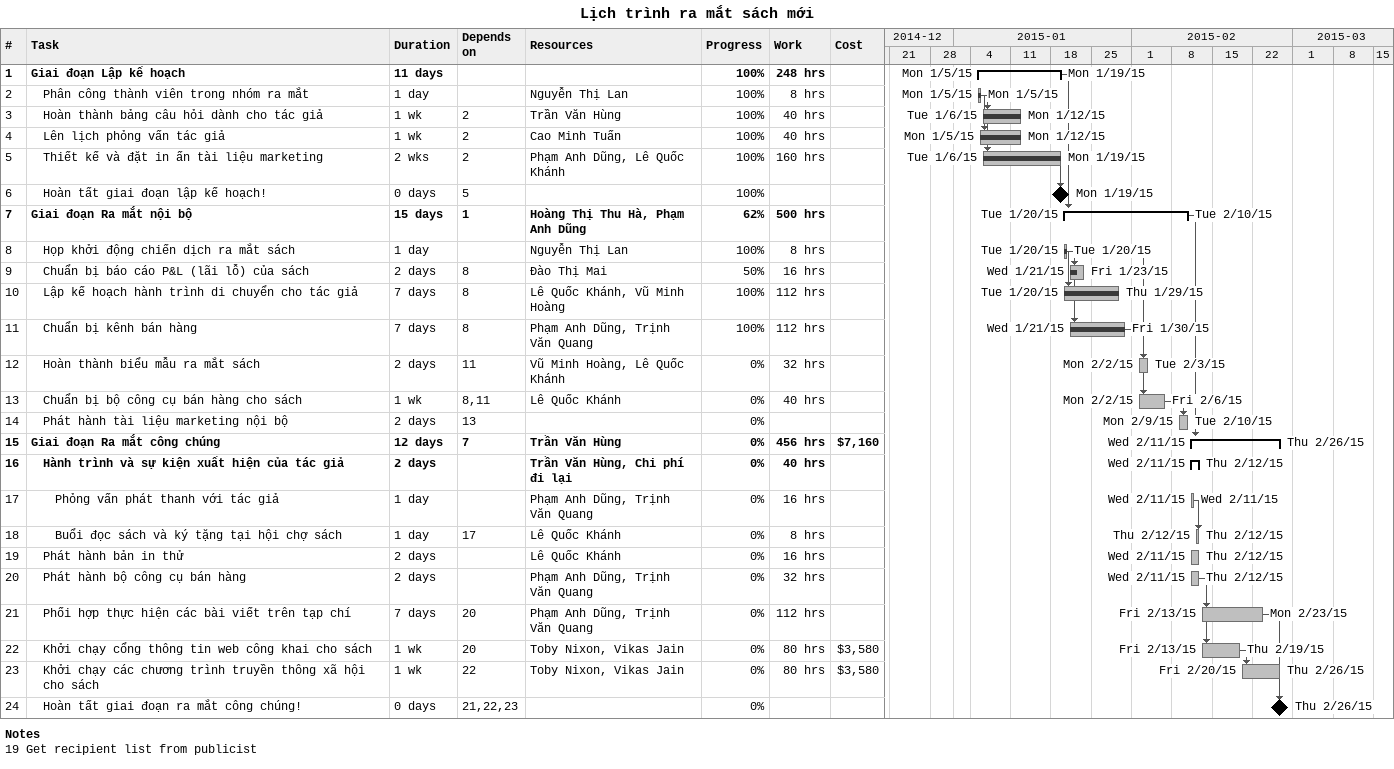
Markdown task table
Lịch trình ra mắt sách mới

| ID | Level | Task | Duration | Start | Finish | Predecessors | Resources | % complete | Work (h) | Cost ($) |
|---|---|---|---|---|---|---|---|---|---|---|
| 1 | 1 | **Giai đoạn Lập kế hoạch** | 11d | 2015-01-05 | 2015-01-19 |  |  | 100 | 248 |  |
| 2 | 2 | Phân công thành viên trong nhóm ra mắt | 1d | 2015-01-05 | 2015-01-05 |  | Nguyễn Thị Lan | 100 | 8 |  |
| 3 | 2 | Hoàn thành bảng câu hỏi dành cho tác giả | 1w | 2015-01-06 | 2015-01-12 | 2 | Trần Văn Hùng | 100 | 40 |  |
| 4 | 2 | Lên lịch phỏng vấn tác giả | 1w | 2015-01-05 | 2015-01-12 | 2 | Cao Minh Tuấn | 100 | 40 |  |
| 5 | 2 | Thiết kế và đặt in ấn tài liệu marketing | 2w | 2015-01-06 | 2015-01-19 | 2 | Phạm Anh Dũng, Lê Quốc Khánh | 100 | 160 |  |
| 6 | 2 | Hoàn tất giai đoạn lập kế hoạch! | 0d | 2015-01-19 | 2015-01-19 | 5 |  | 100 |  |  |
| 7 | 1 | **Giai đoạn Ra mắt nội bộ** | 15d | 2015-01-20 | 2015-02-10 | 1 | Hoàng Thị Thu Hà, Phạm Anh Dũng | 62 | 500 |  |
| 8 | 2 | Họp khởi động chiến dịch ra mắt sách | 1d | 2015-01-20 | 2015-01-20 |  | Nguyễn Thị Lan | 100 | 8 |  |
| 9 | 2 | Chuẩn bị báo cáo P&L (lãi lỗ) của sách | 2d | 2015-01-21 | 2015-01-23 | 8 | Đào Thị Mai | 50 | 16 |  |
| 10 | 2 | Lập kế hoạch hành trình di chuyển cho tác giả | 7d | 2015-01-20 | 2015-01-29 | 8 | Lê Quốc Khánh, Vũ Minh Hoàng | 100 | 112 |  |
| 11 | 2 | Chuẩn bị kênh bán hàng | 7d | 2015-01-21 | 2015-01-30 | 8 | Phạm Anh Dũng, Trịnh Văn Quang | 100 | 112 |  |
| 12 | 2 | Hoàn thành biểu mẫu ra mắt sách | 2d | 2015-02-02 | 2015-02-03 | 11 | Vũ Minh Hoàng, Lê Quốc Khánh | 0 | 32 |  |
| 13 | 2 | Chuẩn bị bộ công cụ bán hàng cho sách | 1w | 2015-02-02 | 2015-02-06 | 8, 11 | Lê Quốc Khánh | 0 | 40 |  |
| 14 | 2 | Phát hành tài liệu marketing nội bộ | 2d | 2015-02-09 | 2015-02-10 | 13 |  | 0 |  |  |
| 15 | 1 | **Giai đoạn Ra mắt công chúng** | 12d | 2015-02-11 | 2015-02-26 | 7 | Trần Văn Hùng | 0 | 456 | 7160 |
| 16 | 2 | **Hành trình và sự kiện xuất hiện của tác giả** | 2d | 2015-02-11 | 2015-02-12 |  | Trần Văn Hùng, Chi phí đi lại | 0 | 40 |  |
| 17 | 3 | Phỏng vấn phát thanh với tác giả | 1d | 2015-02-11 | 2015-02-11 |  | Phạm Anh Dũng, Trịnh Văn Quang | 0 | 16 |  |
| 18 | 3 | Buổi đọc sách và ký tặng tại hội chợ sách | 1d | 2015-02-12 | 2015-02-12 | 17 | Lê Quốc Khánh | 0 | 8 |  |
| 19 | 2 | Phát hành bản in thử | 2d | 2015-02-11 | 2015-02-12 |  | Lê Quốc Khánh | 0 | 16 |  |
| 20 | 2 | Phát hành bộ công cụ bán hàng | 2d | 2015-02-11 | 2015-02-12 |  | Phạm Anh Dũng, Trịnh Văn Quang | 0 | 32 |  |
| 21 | 2 | Phối hợp thực hiện các bài viết trên tạp chí | 7d | 2015-02-13 | 2015-02-23 | 20 | Phạm Anh Dũng, Trịnh Văn Quang | 0 | 112 |  |
| 22 | 2 | Khởi chạy cổng thông tin web công khai cho sách | 1w | 2015-02-13 | 2015-02-19 | 20 | Toby Nixon, Vikas Jain | 0 | 80 | 3580 |
| 23 | 2 | Khởi chạy các chương trình truyền thông xã hội cho sách | 1w | 2015-02-20 | 2015-02-26 | 22 | Toby Nixon, Vikas Jain | 0 | 80 | 3580 |
| 24 | 2 | Hoàn tất giai đoạn ra mắt công chúng! | 0d | 2015-02-26 | 2015-02-26 | 21, 22, 23 |  | 0 |  |  |

Notes
- 19: Get recipient list from publicist
